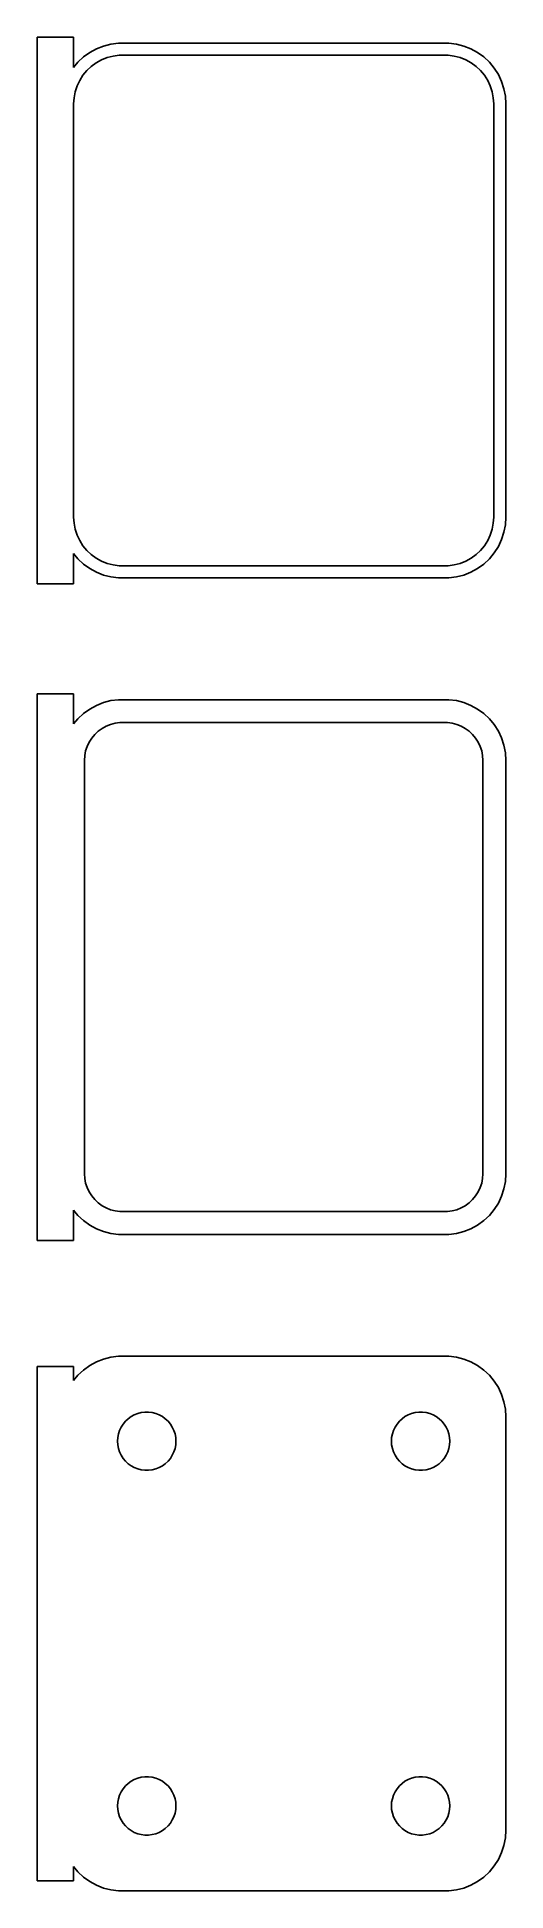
# Model space of a CAD drawing. Header units: metres. Extents: x -20 to 18, y 140 to 292.
import ezdxf

# ---------------------------------------------------------------- set-up
doc = ezdxf.new("R2010")
doc.units = ezdxf.units.M

msp = doc.modelspace()

# ---------------------------------------------------------------- linework, layer by layer
for p, q in [((-17.25, 292.49), (-20.25, 292.49)), ((-20.25, 292.49), (-20.25, 247.51)), ((-17.25, 289.993), (-17.25, 292.49)), ((-15.3789, 291.524), (-15.9291, 291.222)), ((-14.7951, 291.755), (-15.3789, 291.524)), ((-14.1869, 291.911), (-14.7951, 291.755)), ((-13.5639, 291.99), (-14.1869, 291.911)), ((13.5639, 291.99), (-13.5639, 291.99)), ((14.1869, 291.911), (13.5639, 291.99)), ((14.7951, 291.755), (14.1869, 291.911)), ((15.3789, 291.524), (14.7951, 291.755)), ((15.9291, 291.222), (15.3789, 291.524)), ((-16.8948, 290.423), (-17.25, 289.993)), ((-16.4371, 290.853), (-16.8948, 290.423)), ((-16.4861, 289.351), (-16.1659, 289.738)), ((-15.9291, 291.222), (-16.4371, 290.853)), ((-16.1659, 289.738), (-15.7997, 290.082)), ((-15.7997, 290.082), (-15.3933, 290.377)), ((-15.3933, 290.377), (-14.9531, 290.619)), ((-14.9531, 290.619), (-14.4861, 290.804)), ((-14.4861, 290.804), (-13.9995, 290.929)), ((-13.9995, 290.929), (-13.5012, 290.992)), ((-13.5012, 290.992), (13.5012, 290.992)), ((13.5012, 290.992), (13.9995, 290.929)), ((13.9995, 290.929), (14.4861, 290.804)), ((14.4861, 290.804), (14.9531, 290.619)), ((14.9531, 290.619), (15.3933, 290.377)), ((15.3933, 290.377), (15.7997, 290.082)), ((15.7997, 290.082), (16.1659, 289.738)), ((16.4371, 290.853), (15.9291, 291.222)), ((16.1659, 289.738), (16.4861, 289.351)), ((16.8948, 290.423), (16.4371, 290.853)), ((17.2951, 289.939), (16.8948, 290.423)), ((17.6315, 289.409), (17.2951, 289.939)), ((-17.1243, 287.995), (-16.9691, 288.472)), ((-16.9691, 288.472), (-16.7552, 288.927)), ((-16.7552, 288.927), (-16.4861, 289.351)), ((16.4861, 289.351), (16.7552, 288.927)), ((16.7552, 288.927), (16.9691, 288.472)), ((16.9691, 288.472), (17.1243, 287.995)), ((17.8989, 288.841), (17.6315, 289.409)), ((18.0929, 288.243), (17.8989, 288.841)), ((18.2106, 287.627), (18.0929, 288.243)), ((-17.25, 287), (-17.2184, 287.501)), ((-17.25, 253), (-17.25, 287)), ((-17.2184, 287.501), (-17.1243, 287.995)), ((17.1243, 287.995), (17.2184, 287.501)), ((17.2184, 287.501), (17.25, 287)), ((17.25, 287), (17.25, 253)), ((18.25, 287), (18.2106, 287.627)), ((18.25, 253), (18.25, 287)), ((-17.2184, 252.499), (-17.25, 253)), ((-17.1243, 252.005), (-17.2184, 252.499)), ((-16.9691, 251.528), (-17.1243, 252.005)), ((17.1243, 252.005), (16.9691, 251.528)), ((17.2184, 252.499), (17.1243, 252.005)), ((17.25, 253), (17.2184, 252.499)), ((17.8989, 251.159), (18.0929, 251.757)), ((18.0929, 251.757), (18.2106, 252.373)), ((18.2106, 252.373), (18.25, 253)), ((-16.7552, 251.073), (-16.9691, 251.528)), ((-16.4861, 250.649), (-16.7552, 251.073)), ((-16.1659, 250.262), (-16.4861, 250.649)), ((-15.7997, 249.918), (-16.1659, 250.262)), ((16.1659, 250.262), (15.7997, 249.918)), ((16.4861, 250.649), (16.1659, 250.262)), ((16.7552, 251.073), (16.4861, 250.649)), ((16.9691, 251.528), (16.7552, 251.073)), ((17.2951, 250.061), (17.6315, 250.591)), ((17.6315, 250.591), (17.8989, 251.159)), ((-17.25, 250.007), (-16.8948, 249.577)), ((-17.25, 247.51), (-17.25, 250.007)), ((-16.8948, 249.577), (-16.4371, 249.147)), ((-16.4371, 249.147), (-15.9291, 248.778)), ((-15.9291, 248.778), (-15.3789, 248.476)), ((-15.3933, 249.623), (-15.7997, 249.918)), ((-14.9531, 249.381), (-15.3933, 249.623)), ((-14.4861, 249.196), (-14.9531, 249.381)), ((-13.9995, 249.071), (-14.4861, 249.196)), ((-13.5012, 249.008), (-13.9995, 249.071)), ((13.5012, 249.008), (-13.5012, 249.008)), ((13.9995, 249.071), (13.5012, 249.008)), ((14.4861, 249.196), (13.9995, 249.071)), ((14.9531, 249.381), (14.4861, 249.196)), ((15.3933, 249.623), (14.9531, 249.381)), ((15.3789, 248.476), (15.9291, 248.778)), ((15.7997, 249.918), (15.3933, 249.623)), ((15.9291, 248.778), (16.4371, 249.147)), ((16.4371, 249.147), (16.8948, 249.577)), ((16.8948, 249.577), (17.2951, 250.061)), ((-20.25, 247.51), (-17.25, 247.51)), ((-15.3789, 248.476), (-14.7951, 248.245)), ((-14.7951, 248.245), (-14.1869, 248.089)), ((-14.1869, 248.089), (-13.5639, 248.01)), ((-13.5639, 248.01), (13.5639, 248.01)), ((13.5639, 248.01), (14.1869, 248.089)), ((14.1869, 248.089), (14.7951, 248.245)), ((14.7951, 248.245), (15.3789, 248.476)), ((-17.25, 238.479), (-20.25, 238.479)), ((-20.25, 238.479), (-20.25, 193.521)), ((-17.25, 235.993), (-17.25, 238.479)), ((-14.1869, 237.911), (-14.7951, 237.755)), ((-13.5639, 237.99), (-14.1869, 237.911)), ((13.5639, 237.99), (-13.5639, 237.99)), ((14.1869, 237.911), (13.5639, 237.99)), ((14.7951, 237.755), (14.1869, 237.911)), ((-16.8948, 236.423), (-17.25, 235.993)), ((-16.4371, 236.853), (-16.8948, 236.423)), ((-15.9291, 237.222), (-16.4371, 236.853)), ((-15.3789, 237.524), (-15.9291, 237.222)), ((-14.7951, 237.755), (-15.3789, 237.524)), ((15.3789, 237.524), (14.7951, 237.755)), ((15.9291, 237.222), (15.3789, 237.524)), ((16.4371, 236.853), (15.9291, 237.222)), ((16.8948, 236.423), (16.4371, 236.853)), ((17.2951, 235.939), (16.8948, 236.423)), ((-15.9779, 234.5), (-15.7684, 234.83)), ((-15.7684, 234.83), (-15.5192, 235.131)), ((-15.5192, 235.131), (-15.2342, 235.399)), ((-15.2342, 235.399), (-14.918, 235.628)), ((-14.918, 235.628), (-14.5754, 235.817)), ((-14.5754, 235.817), (-14.2119, 235.961)), ((-14.2119, 235.961), (-13.8333, 236.058)), ((-13.8333, 236.058), (-13.4454, 236.107)), ((-13.4454, 236.107), (13.4454, 236.107)), ((13.4454, 236.107), (13.8333, 236.058)), ((13.8333, 236.058), (14.2119, 235.961)), ((14.2119, 235.961), (14.5754, 235.817)), ((14.5754, 235.817), (14.918, 235.628)), ((14.918, 235.628), (15.2342, 235.399)), ((15.2342, 235.399), (15.5192, 235.131)), ((15.5192, 235.131), (15.7684, 234.83)), ((15.7684, 234.83), (15.9779, 234.5)), ((17.6315, 235.409), (17.2951, 235.939)), ((17.8989, 234.841), (17.6315, 235.409)), ((18.0929, 234.243), (17.8989, 234.841)), ((-16.3629, 233), (-16.3384, 233.39)), ((-16.3384, 233.39), (-16.2651, 233.774)), ((-16.2651, 233.774), (-16.1443, 234.146)), ((-16.1443, 234.146), (-15.9779, 234.5)), ((15.9779, 234.5), (16.1443, 234.146)), ((16.1443, 234.146), (16.2651, 233.774)), ((16.2651, 233.774), (16.3384, 233.39)), ((16.3384, 233.39), (16.3629, 233)), ((18.2106, 233.627), (18.0929, 234.243)), ((18.25, 233), (18.2106, 233.627)), ((-16.3629, 199), (-16.3629, 233)), ((16.3629, 233), (16.3629, 199)), ((18.25, 199), (18.25, 233)), ((-16.3384, 198.61), (-16.3629, 199)), ((-16.2651, 198.226), (-16.3384, 198.61)), ((-16.1443, 197.854), (-16.2651, 198.226)), ((16.2651, 198.226), (16.1443, 197.854)), ((16.3384, 198.61), (16.2651, 198.226)), ((16.3629, 199), (16.3384, 198.61)), ((18.0929, 197.757), (18.2106, 198.373)), ((18.2106, 198.373), (18.25, 199)), ((-15.9779, 197.5), (-16.1443, 197.854)), ((-15.7684, 197.17), (-15.9779, 197.5)), ((-15.5192, 196.869), (-15.7684, 197.17)), ((-15.2342, 196.601), (-15.5192, 196.869)), ((15.5192, 196.869), (15.2342, 196.601)), ((15.7684, 197.17), (15.5192, 196.869)), ((15.9779, 197.5), (15.7684, 197.17)), ((16.1443, 197.854), (15.9779, 197.5)), ((17.6315, 196.591), (17.8989, 197.159)), ((17.8989, 197.159), (18.0929, 197.757)), ((-17.25, 196.007), (-16.8948, 195.577)), ((-17.25, 193.521), (-17.25, 196.007)), ((-16.8948, 195.577), (-16.4371, 195.147)), ((-14.918, 196.372), (-15.2342, 196.601)), ((-14.5754, 196.183), (-14.918, 196.372)), ((-14.2119, 196.039), (-14.5754, 196.183)), ((-13.8333, 195.942), (-14.2119, 196.039)), ((-13.4454, 195.893), (-13.8333, 195.942)), ((13.4454, 195.893), (-13.4454, 195.893)), ((13.8333, 195.942), (13.4454, 195.893)), ((14.2119, 196.039), (13.8333, 195.942)), ((14.5754, 196.183), (14.2119, 196.039)), ((14.918, 196.372), (14.5754, 196.183)), ((15.2342, 196.601), (14.918, 196.372)), ((16.4371, 195.147), (16.8948, 195.577)), ((16.8948, 195.577), (17.2951, 196.061)), ((17.2951, 196.061), (17.6315, 196.591)), ((-16.4371, 195.147), (-15.9291, 194.778)), ((-15.9291, 194.778), (-15.3789, 194.476)), ((-15.3789, 194.476), (-14.7951, 194.245)), ((-14.7951, 194.245), (-14.1869, 194.089)), ((-14.1869, 194.089), (-13.5639, 194.01)), ((-13.5639, 194.01), (13.5639, 194.01)), ((13.5639, 194.01), (14.1869, 194.089)), ((14.1869, 194.089), (14.7951, 194.245)), ((14.7951, 194.245), (15.3789, 194.476)), ((15.3789, 194.476), (15.9291, 194.778)), ((15.9291, 194.778), (16.4371, 195.147)), ((-20.25, 193.521), (-17.25, 193.521)), ((-17.25, 183.153), (-20.25, 183.153)), ((-20.25, 183.153), (-20.25, 140.847)), ((-17.25, 181.993), (-17.25, 183.153)), ((-15.9291, 183.222), (-16.4371, 182.853)), ((-15.3789, 183.524), (-15.9291, 183.222)), ((-14.7951, 183.755), (-15.3789, 183.524)), ((-14.1869, 183.911), (-14.7951, 183.755)), ((-13.5639, 183.99), (-14.1869, 183.911)), ((13.5639, 183.99), (-13.5639, 183.99)), ((14.1869, 183.911), (13.5639, 183.99)), ((14.7951, 183.755), (14.1869, 183.911)), ((15.3789, 183.524), (14.7951, 183.755)), ((15.9291, 183.222), (15.3789, 183.524)), ((16.4371, 182.853), (15.9291, 183.222)), ((-16.8948, 182.423), (-17.25, 181.993)), ((-16.4371, 182.853), (-16.8948, 182.423)), ((16.8948, 182.423), (16.4371, 182.853)), ((17.2951, 181.939), (16.8948, 182.423)), ((17.6315, 181.409), (17.2951, 181.939)), ((17.8989, 180.841), (17.6315, 181.409)), ((18.0929, 180.243), (17.8989, 180.841)), ((18.2106, 179.627), (18.0929, 180.243)), ((-13.3531, 178.156), (-13.1916, 178.411)), ((-13.1916, 178.411), (-12.9995, 178.643)), ((-12.9995, 178.643), (-12.7798, 178.849)), ((-12.7798, 178.849), (-12.536, 179.026)), ((-12.536, 179.026), (-12.2719, 179.172)), ((-12.2719, 179.172), (-11.9916, 179.283)), ((-11.9916, 179.283), (-11.6997, 179.357)), ((-11.6997, 179.357), (-11.4007, 179.395)), ((-11.4007, 179.395), (-11.0993, 179.395)), ((-11.0993, 179.395), (-10.8003, 179.357)), ((-10.8003, 179.357), (-10.5083, 179.283)), ((-10.5083, 179.283), (-10.2281, 179.172)), ((-10.2281, 179.172), (-9.964, 179.026)), ((-9.964, 179.026), (-9.72017, 178.849)), ((-9.72017, 178.849), (-9.50047, 178.643)), ((-9.50047, 178.643), (-9.30835, 178.411)), ((-9.30835, 178.411), (-9.14685, 178.156)), ((9.14685, 178.156), (9.30835, 178.411)), ((9.30835, 178.411), (9.50047, 178.643)), ((9.50047, 178.643), (9.72017, 178.849)), ((9.72017, 178.849), (9.964, 179.026)), ((9.964, 179.026), (10.2281, 179.172)), ((10.2281, 179.172), (10.5083, 179.283)), ((10.5083, 179.283), (10.8003, 179.357)), ((10.8003, 179.357), (11.0993, 179.395)), ((11.0993, 179.395), (11.4007, 179.395)), ((11.4007, 179.395), (11.6997, 179.357)), ((11.6997, 179.357), (11.9916, 179.283)), ((11.9916, 179.283), (12.2719, 179.172)), ((12.2719, 179.172), (12.536, 179.026)), ((12.536, 179.026), (12.7798, 178.849)), ((12.7798, 178.849), (12.9995, 178.643)), ((12.9995, 178.643), (13.1916, 178.411)), ((13.1916, 178.411), (13.3531, 178.156)), ((18.25, 179), (18.2106, 179.627)), ((18.25, 145), (18.25, 179)), ((-13.65, 177), (-13.6311, 177.301)), ((-13.6311, 176.699), (-13.65, 177)), ((-13.6311, 177.301), (-13.5746, 177.597)), ((-13.5746, 177.597), (-13.4815, 177.883)), ((-13.4815, 177.883), (-13.3531, 178.156)), ((-9.14685, 178.156), (-9.01852, 177.883)), ((-9.01852, 177.883), (-8.9254, 177.597)), ((-8.9254, 177.597), (-8.86891, 177.301)), ((-8.86891, 177.301), (-8.84999, 177)), ((-8.84999, 177), (-8.86891, 176.699)), ((8.84999, 177), (8.86891, 177.301)), ((8.86891, 176.699), (8.84999, 177)), ((8.86891, 177.301), (8.9254, 177.597)), ((8.9254, 177.597), (9.01852, 177.883)), ((9.01852, 177.883), (9.14685, 178.156)), ((13.3531, 178.156), (13.4815, 177.883)), ((13.4815, 177.883), (13.5746, 177.597)), ((13.5746, 177.597), (13.6311, 177.301)), ((13.6311, 177.301), (13.65, 177)), ((13.65, 177), (13.6311, 176.699)), ((-13.5746, 176.403), (-13.6311, 176.699)), ((-13.4815, 176.117), (-13.5746, 176.403)), ((-13.3531, 175.844), (-13.4815, 176.117)), ((-13.1916, 175.589), (-13.3531, 175.844)), ((-12.9995, 175.357), (-13.1916, 175.589)), ((-12.7798, 175.151), (-12.9995, 175.357)), ((-9.50047, 175.357), (-9.72017, 175.151)), ((-9.30835, 175.589), (-9.50047, 175.357)), ((-9.14685, 175.844), (-9.30835, 175.589)), ((-9.01852, 176.117), (-9.14685, 175.844)), ((-8.9254, 176.403), (-9.01852, 176.117)), ((-8.86891, 176.699), (-8.9254, 176.403)), ((8.9254, 176.403), (8.86891, 176.699)), ((9.01852, 176.117), (8.9254, 176.403)), ((9.14685, 175.844), (9.01852, 176.117)), ((9.30835, 175.589), (9.14685, 175.844)), ((9.50047, 175.357), (9.30835, 175.589)), ((9.72017, 175.151), (9.50047, 175.357)), ((12.9995, 175.357), (12.7798, 175.151)), ((13.1916, 175.589), (12.9995, 175.357)), ((13.3531, 175.844), (13.1916, 175.589)), ((13.4815, 176.117), (13.3531, 175.844)), ((13.5746, 176.403), (13.4815, 176.117)), ((13.6311, 176.699), (13.5746, 176.403)), ((-12.536, 174.974), (-12.7798, 175.151)), ((-12.2719, 174.828), (-12.536, 174.974)), ((-11.9916, 174.717), (-12.2719, 174.828)), ((-11.6997, 174.643), (-11.9916, 174.717)), ((-11.4007, 174.605), (-11.6997, 174.643)), ((-11.0993, 174.605), (-11.4007, 174.605)), ((-10.8003, 174.643), (-11.0993, 174.605)), ((-10.5083, 174.717), (-10.8003, 174.643)), ((-10.2281, 174.828), (-10.5083, 174.717)), ((-9.964, 174.974), (-10.2281, 174.828)), ((-9.72017, 175.151), (-9.964, 174.974)), ((9.964, 174.974), (9.72017, 175.151)), ((10.2281, 174.828), (9.964, 174.974)), ((10.5083, 174.717), (10.2281, 174.828)), ((10.8003, 174.643), (10.5083, 174.717)), ((11.0993, 174.605), (10.8003, 174.643)), ((11.4007, 174.605), (11.0993, 174.605)), ((11.6997, 174.643), (11.4007, 174.605)), ((11.9916, 174.717), (11.6997, 174.643)), ((12.2719, 174.828), (11.9916, 174.717)), ((12.536, 174.974), (12.2719, 174.828)), ((12.7798, 175.151), (12.536, 174.974)), ((-13.4815, 147.883), (-13.3531, 148.156)), ((-13.3531, 148.156), (-13.1916, 148.411)), ((-13.1916, 148.411), (-12.9995, 148.643)), ((-12.9995, 148.643), (-12.7798, 148.849)), ((-12.7798, 148.849), (-12.536, 149.026)), ((-12.536, 149.026), (-12.2719, 149.172)), ((-12.2719, 149.172), (-11.9916, 149.283)), ((-11.9916, 149.283), (-11.6997, 149.357)), ((-11.6997, 149.357), (-11.4007, 149.395)), ((-11.4007, 149.395), (-11.0993, 149.395)), ((-11.0993, 149.395), (-10.8003, 149.357)), ((-10.8003, 149.357), (-10.5083, 149.283)), ((-10.5083, 149.283), (-10.2281, 149.172)), ((-10.2281, 149.172), (-9.964, 149.026)), ((-9.964, 149.026), (-9.72017, 148.849)), ((-9.72017, 148.849), (-9.50047, 148.643)), ((-9.50047, 148.643), (-9.30835, 148.411)), ((-9.30835, 148.411), (-9.14685, 148.156)), ((-9.14685, 148.156), (-9.01852, 147.883)), ((9.01852, 147.883), (9.14685, 148.156)), ((9.14685, 148.156), (9.30835, 148.411)), ((9.30835, 148.411), (9.50047, 148.643)), ((9.50047, 148.643), (9.72017, 148.849)), ((9.72017, 148.849), (9.964, 149.026)), ((9.964, 149.026), (10.2281, 149.172)), ((10.2281, 149.172), (10.5083, 149.283)), ((10.5083, 149.283), (10.8003, 149.357)), ((10.8003, 149.357), (11.0993, 149.395)), ((11.0993, 149.395), (11.4007, 149.395)), ((11.4007, 149.395), (11.6997, 149.357)), ((11.6997, 149.357), (11.9916, 149.283)), ((11.9916, 149.283), (12.2719, 149.172)), ((12.2719, 149.172), (12.536, 149.026)), ((12.536, 149.026), (12.7798, 148.849)), ((12.7798, 148.849), (12.9995, 148.643)), ((12.9995, 148.643), (13.1916, 148.411)), ((13.1916, 148.411), (13.3531, 148.156)), ((13.3531, 148.156), (13.4815, 147.883)), ((-13.65, 147), (-13.6311, 147.301)), ((-13.6311, 146.699), (-13.65, 147)), ((-13.6311, 147.301), (-13.5746, 147.597)), ((-13.5746, 146.403), (-13.6311, 146.699)), ((-13.5746, 147.597), (-13.4815, 147.883)), ((-13.4815, 146.117), (-13.5746, 146.403)), ((-9.01852, 147.883), (-8.9254, 147.597)), ((-8.9254, 146.403), (-9.01852, 146.117)), ((-8.9254, 147.597), (-8.86891, 147.301)), ((-8.86891, 146.699), (-8.9254, 146.403)), ((-8.86891, 147.301), (-8.84999, 147)), ((-8.84999, 147), (-8.86891, 146.699)), ((8.84999, 147), (8.86891, 147.301)), ((8.86891, 146.699), (8.84999, 147)), ((8.86891, 147.301), (8.9254, 147.597)), ((8.9254, 146.403), (8.86891, 146.699)), ((8.9254, 147.597), (9.01852, 147.883)), ((9.01852, 146.117), (8.9254, 146.403)), ((13.4815, 147.883), (13.5746, 147.597)), ((13.5746, 146.403), (13.4815, 146.117)), ((13.5746, 147.597), (13.6311, 147.301)), ((13.6311, 146.699), (13.5746, 146.403)), ((13.6311, 147.301), (13.65, 147)), ((13.65, 147), (13.6311, 146.699)), ((-13.3531, 145.844), (-13.4815, 146.117)), ((-13.1916, 145.589), (-13.3531, 145.844)), ((-12.9995, 145.357), (-13.1916, 145.589)), ((-12.7798, 145.151), (-12.9995, 145.357)), ((-12.536, 144.974), (-12.7798, 145.151)), ((-12.2719, 144.828), (-12.536, 144.974)), ((-9.964, 144.974), (-10.2281, 144.828)), ((-9.72017, 145.151), (-9.964, 144.974)), ((-9.50047, 145.357), (-9.72017, 145.151)), ((-9.30835, 145.589), (-9.50047, 145.357)), ((-9.14685, 145.844), (-9.30835, 145.589)), ((-9.01852, 146.117), (-9.14685, 145.844)), ((9.14685, 145.844), (9.01852, 146.117)), ((9.30835, 145.589), (9.14685, 145.844)), ((9.50047, 145.357), (9.30835, 145.589)), ((9.72017, 145.151), (9.50047, 145.357)), ((9.964, 144.974), (9.72017, 145.151)), ((10.2281, 144.828), (9.964, 144.974)), ((12.536, 144.974), (12.2719, 144.828)), ((12.7798, 145.151), (12.536, 144.974)), ((12.9995, 145.357), (12.7798, 145.151)), ((13.1916, 145.589), (12.9995, 145.357)), ((13.3531, 145.844), (13.1916, 145.589)), ((13.4815, 146.117), (13.3531, 145.844)), ((18.2106, 144.373), (18.25, 145)), ((-11.9916, 144.717), (-12.2719, 144.828)), ((-11.6997, 144.643), (-11.9916, 144.717)), ((-11.4007, 144.605), (-11.6997, 144.643)), ((-11.0993, 144.605), (-11.4007, 144.605)), ((-10.8003, 144.643), (-11.0993, 144.605)), ((-10.5083, 144.717), (-10.8003, 144.643)), ((-10.2281, 144.828), (-10.5083, 144.717)), ((10.5083, 144.717), (10.2281, 144.828)), ((10.8003, 144.643), (10.5083, 144.717)), ((11.0993, 144.605), (10.8003, 144.643)), ((11.4007, 144.605), (11.0993, 144.605)), ((11.6997, 144.643), (11.4007, 144.605)), ((11.9916, 144.717), (11.6997, 144.643)), ((12.2719, 144.828), (11.9916, 144.717)), ((17.8989, 143.159), (18.0929, 143.757)), ((18.0929, 143.757), (18.2106, 144.373)), ((-17.25, 140.847), (-17.25, 142.007)), ((-17.25, 142.007), (-16.8948, 141.577)), ((16.8948, 141.577), (17.2951, 142.061)), ((17.2951, 142.061), (17.6315, 142.591)), ((17.6315, 142.591), (17.8989, 143.159)), ((-20.25, 140.847), (-17.25, 140.847)), ((-16.8948, 141.577), (-16.4371, 141.147)), ((-16.4371, 141.147), (-15.9291, 140.778)), ((-15.9291, 140.778), (-15.3789, 140.476)), ((-15.3789, 140.476), (-14.7951, 140.245)), ((14.7951, 140.245), (15.3789, 140.476)), ((15.3789, 140.476), (15.9291, 140.778)), ((15.9291, 140.778), (16.4371, 141.147)), ((16.4371, 141.147), (16.8948, 141.577)), ((-14.7951, 140.245), (-14.1869, 140.089)), ((-14.1869, 140.089), (-13.5639, 140.01)), ((-13.5639, 140.01), (13.5639, 140.01)), ((13.5639, 140.01), (14.1869, 140.089)), ((14.1869, 140.089), (14.7951, 140.245))]:
    msp.add_line(p, q)

doc.saveas('drawing.dxf')
